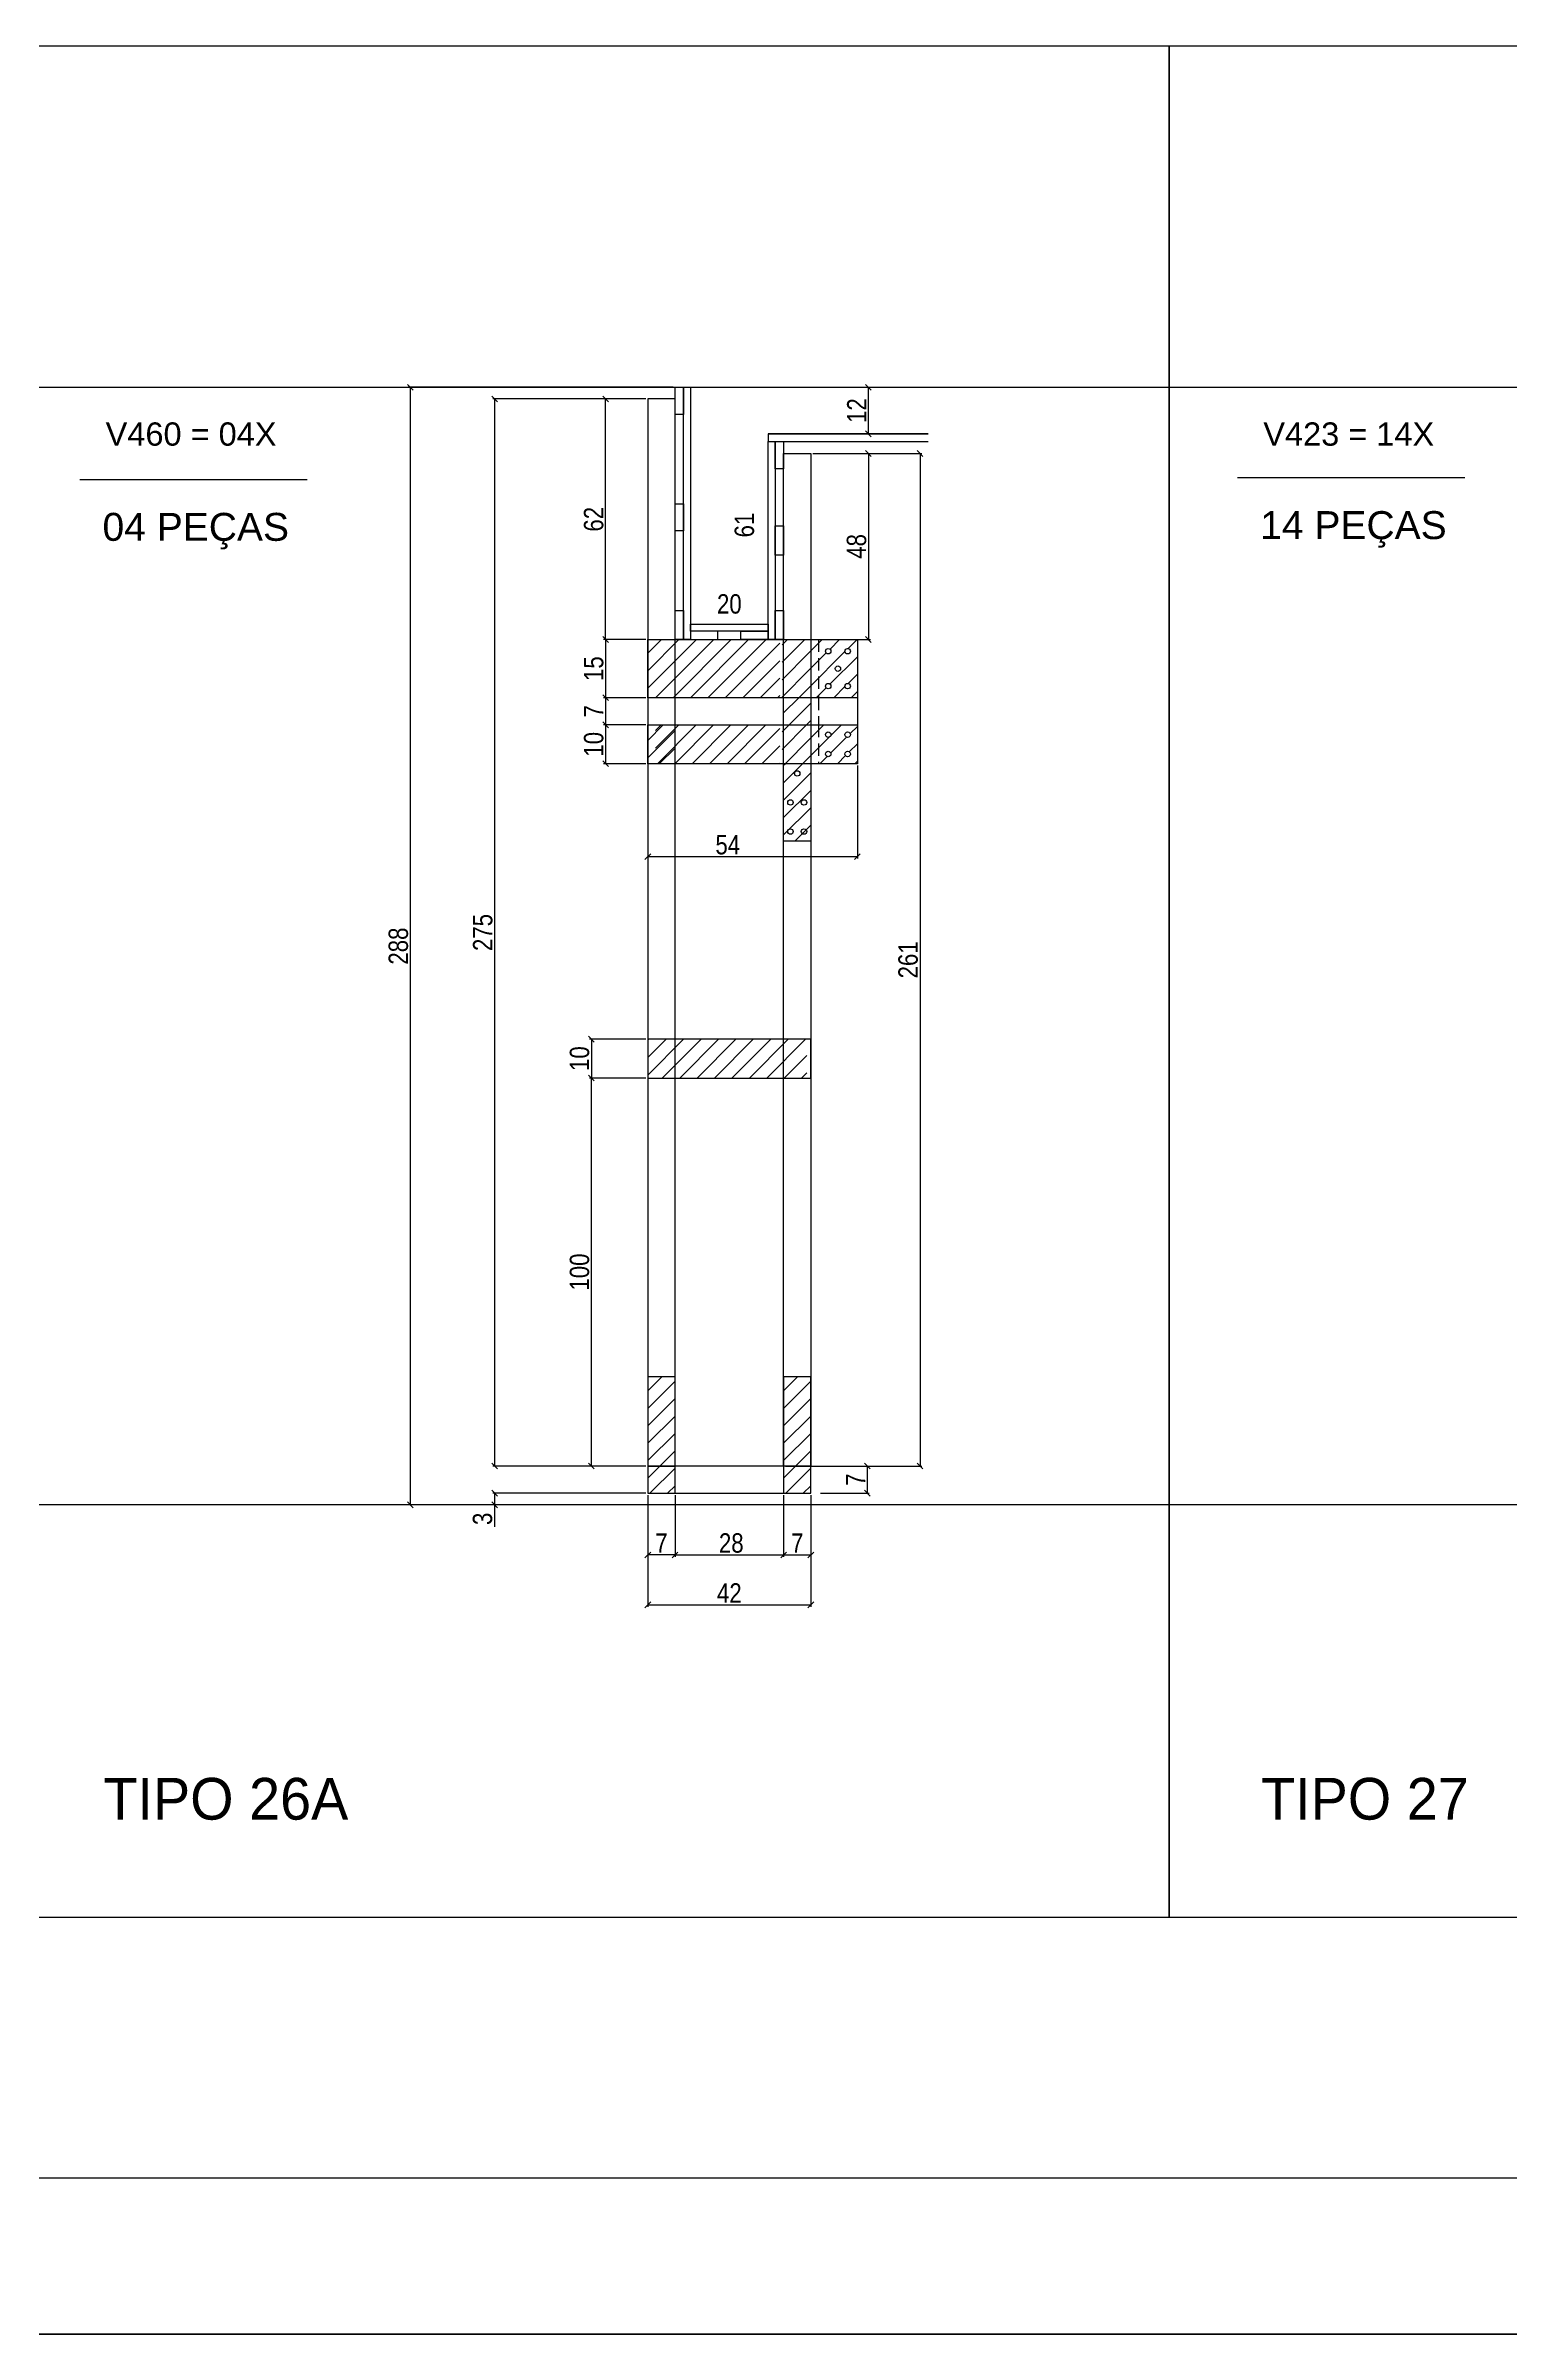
# Model space of a CAD drawing. Extents: x 17311 to 161354, y 153625 to 213544.
# Drawn here: x 19071 to 19826, y 205100 to 206280 of the extents above; entities that cross this region are included whole.
import ezdxf

# ---------------------------------------------------------------- set-up
doc = ezdxf.new("R2010")
doc.units = 0
doc.linetypes.add('DASHED2', pattern=[9.525, 6.35, -3.175])
doc.layers.get('0').update_dxf_attribs({"linetype": 'CONTINUOUS'})
doc.layers.get('DEFPOINTS').update_dxf_attribs({"linetype": 'CONTINUOUS'})
for name, color, linetype in [('8', 111, 'CONTINUOUS'), ('COTA', 241, 'CONTINUOUS'), ('detalhes', 4, 'CONTINUOUS'), ('HACHURA', 8, 'CONTINUOUS'), ('Painéis', 200, 'CONTINUOUS'), ('SARR_2.2x10', 60, 'CONTINUOUS'), ('SARR_7x7', 40, 'CONTINUOUS'), ('TIRAS REESCORAMENTO', 252, 'CONTINUOUS'), ('VIGAS', 3, 'CONTINUOUS')]:
    doc.layers.add(name, color=color, linetype=linetype)
doc.layers.add('FOLHA', color=255, linetype='CONTINUOUS', lineweight=40)
doc.layers.add('resinado', color=7, linetype='CONTINUOUS', true_color=0xff6161)
doc.styles.add('COTA TECNICA 2X', font='techl___.ttf', dxfattribs={"height": 10})
doc.styles.add('R80-50', font='arial.ttf', dxfattribs={"height": 10})
doc.styles.add('ROMAS860', font='ROMAS860.SHX', dxfattribs={"height": 8.5})
doc.dimstyles.new('SECAO', dxfattribs={"dimscale": 0.333333, "dimtxt": 5, "dimasz": 9, "dimexe": 3, "dimexo": 3, "dimgap": 3, "dimtad": 1, "dimdec": 1, "dimlfac": 0.5, "dimzin": 12, "dimdsep": 46, "dimtxsty": 'COTA TECNICA 2X', "dimblk1": 'OBLIQUE', "dimblk2": 'OBLIQUE', "dimsah": 1, "dimcen": 0.9, "dimclrd": 4, "dimclre": 4, "dimclrt": 240, "dimadec": 1, "dimazin": 3, "dimtfac": 1, "dimtdec": 1, "dimtmove": 0, "dimatfit": 3, "dimfxl": 1, "dimtolj": 1, "dimtzin": 12, "dimarcsym": 0})
pattern_1 = [(45, (-6743.916, 8432.976), (-4.49012806, 4.49012806), [])]
pattern_2 = [(45, (-6745.916, 8432.976), (-4.49012806, 4.49012806), [])]

# ---------------------------------------------------------------- blocks, each defined once
blk = doc.blocks.new('_Oblique')
at = {"color": 0, "linetype": 'ByBlock', "lineweight": -2}
blk.add_line((-0.5, -0.5), (0.5, 0.5), dxfattribs=at)
blk = doc.blocks.new('*D3482')
at = {"layer": 'DEFPOINTS', "color": 0, "transparency": 16777216}
for p in [(19381.7, 206097.8), (19302.7, 205547.8), (19381.7, 205547.8)]:
    blk.add_point(p, dxfattribs=at)
at = {"layer": 'detalhes', "color": 4, "lineweight": -2, "transparency": 16777216}
for p, q in [((19380.7, 206097.8), (19301.7, 206097.8)), ((19302.7, 206097.8), (19302.7, 205547.8)), ((19380.7, 205547.8), (19301.7, 205547.8))]:
    blk.add_line(p, q, dxfattribs=at)
at = {"layer": 'detalhes', "color": 4, "lineweight": -2, "transparency": 16777216, "xscale": 3, "yscale": 3, "zscale": 3}
for p, rotation in [((19302.7, 206097.8), 90), ((19302.7, 205547.8), 270)]:
    blk.add_blockref('_Oblique', p, dxfattribs=dict(at, rotation=rotation))
at = {"layer": 'detalhes', "color": 240, "transparency": 16777216, "insert": (19296.6, 205822.8), "char_height": 10, "attachment_point": 5, "rotation": 90, "style": 'COTA TECNICA 2X'}
blk.add_mtext('\\A1;275', dxfattribs=at)
blk = doc.blocks.new('*D3483')
at = {"layer": 'DEFPOINTS', "color": 0, "transparency": 16777216}
for p in [(19381.7, 205533.8), (19465.7, 205533.8), (19465.7, 205476.3)]:
    blk.add_point(p, dxfattribs=at)
at = {"layer": 'detalhes', "color": 4, "lineweight": -2, "transparency": 16777216}
for p, q in [((19381.7, 205532.8), (19381.7, 205475.3)), ((19465.7, 205532.8), (19465.7, 205475.3)), ((19381.7, 205476.3), (19465.7, 205476.3))]:
    blk.add_line(p, q, dxfattribs=at)
at = {"layer": 'detalhes', "color": 4, "lineweight": -2, "transparency": 16777216, "xscale": 3, "yscale": 3, "zscale": 3, "rotation": 180}
blk.add_blockref('_Oblique', (19381.7, 205476.3), dxfattribs=at)
at = {"layer": 'detalhes', "color": 4, "lineweight": -2, "transparency": 16777216, "xscale": 3, "yscale": 3, "zscale": 3}
blk.add_blockref('_Oblique', (19465.7, 205476.3), dxfattribs=at)
at = {"layer": 'detalhes', "color": 240, "transparency": 16777216, "insert": (19423.7, 205482.4), "char_height": 10, "attachment_point": 5, "style": 'COTA TECNICA 2X'}
blk.add_mtext('\\A1;42', dxfattribs=at)
blk = doc.blocks.new('*D3484')
at = {"layer": 'DEFPOINTS', "color": 0, "transparency": 16777216}
for p in [(19395.7, 205533.8), (19451.7, 205533.8), (19451.7, 205502)]:
    blk.add_point(p, dxfattribs=at)
at = {"layer": 'detalhes', "color": 4, "lineweight": -2, "transparency": 16777216}
for p, q in [((19395.7, 205532.8), (19395.7, 205501)), ((19451.7, 205532.8), (19451.7, 205501)), ((19395.7, 205502), (19451.7, 205502))]:
    blk.add_line(p, q, dxfattribs=at)
at = {"layer": 'detalhes', "color": 4, "lineweight": -2, "transparency": 16777216, "xscale": 3, "yscale": 3, "zscale": 3, "rotation": 180}
blk.add_blockref('_Oblique', (19395.7, 205502), dxfattribs=at)
at = {"layer": 'detalhes', "color": 4, "lineweight": -2, "transparency": 16777216, "xscale": 3, "yscale": 3, "zscale": 3}
blk.add_blockref('_Oblique', (19451.7, 205502), dxfattribs=at)
at = {"layer": 'detalhes', "color": 240, "transparency": 16777216, "insert": (19424.7, 205508.1), "char_height": 10, "attachment_point": 5, "style": 'COTA TECNICA 2X'}
blk.add_mtext('\\A1;28', dxfattribs=at)
blk = doc.blocks.new('*D3485')
at = {"layer": 'DEFPOINTS', "color": 0, "transparency": 16777216}
for p in [(19451.7, 205502), (19465.7, 205502), (19465.7, 205502)]:
    blk.add_point(p, dxfattribs=at)
at = {"layer": 'detalhes', "color": 4, "lineweight": -2, "transparency": 16777216}
blk.add_line((19451.7, 205502), (19465.7, 205502), dxfattribs=at)
at = {"layer": 'detalhes', "color": 4, "lineweight": -2, "transparency": 16777216, "xscale": 3, "yscale": 3, "zscale": 3, "rotation": 180}
blk.add_blockref('_Oblique', (19451.7, 205502), dxfattribs=at)
at = {"layer": 'detalhes', "color": 4, "lineweight": -2, "transparency": 16777216, "xscale": 3, "yscale": 3, "zscale": 3}
blk.add_blockref('_Oblique', (19465.7, 205502), dxfattribs=at)
at = {"layer": 'detalhes', "color": 240, "transparency": 16777216, "insert": (19458.7, 205508.1), "char_height": 10, "attachment_point": 5, "style": 'COTA TECNICA 2X'}
blk.add_mtext('\\A1;7', dxfattribs=at)
blk = doc.blocks.new('*D3486')
at = {"layer": 'DEFPOINTS', "color": 0, "transparency": 16777216}
for p in [(19381.7, 205502), (19381.7, 205502), (19395.7, 205502)]:
    blk.add_point(p, dxfattribs=at)
at = {"layer": 'detalhes', "color": 4, "lineweight": -2, "transparency": 16777216}
blk.add_line((19395.7, 205502), (19381.7, 205502), dxfattribs=at)
at = {"layer": 'detalhes', "color": 4, "lineweight": -2, "transparency": 16777216, "xscale": 3, "yscale": 3, "zscale": 3, "rotation": 180}
blk.add_blockref('_Oblique', (19381.7, 205502), dxfattribs=at)
at = {"layer": 'detalhes', "color": 4, "lineweight": -2, "transparency": 16777216, "xscale": 3, "yscale": 3, "zscale": 3}
blk.add_blockref('_Oblique', (19395.7, 205502), dxfattribs=at)
at = {"layer": 'detalhes', "color": 240, "transparency": 16777216, "insert": (19388.7, 205508.1), "char_height": 10, "attachment_point": 5, "style": 'COTA TECNICA 2X'}
blk.add_mtext('\\A1;7', dxfattribs=at)
blk = doc.blocks.new('*D3487')
at = {"layer": 'DEFPOINTS', "color": 0, "transparency": 16777216}
for p in [(19381.7, 205767.8), (19352.6, 205747.8), (19381.7, 205747.8)]:
    blk.add_point(p, dxfattribs=at)
at = {"layer": 'detalhes', "color": 4, "lineweight": -2, "transparency": 16777216}
for p, q in [((19380.7, 205767.8), (19351.6, 205767.8)), ((19352.6, 205767.8), (19352.6, 205747.8)), ((19380.7, 205747.8), (19351.6, 205747.8))]:
    blk.add_line(p, q, dxfattribs=at)
at = {"layer": 'detalhes', "color": 4, "lineweight": -2, "transparency": 16777216, "xscale": 3, "yscale": 3, "zscale": 3}
for p, rotation in [((19352.6, 205767.8), 90), ((19352.6, 205747.8), 270)]:
    blk.add_blockref('_Oblique', p, dxfattribs=dict(at, rotation=rotation))
at = {"layer": 'detalhes', "color": 240, "transparency": 16777216, "insert": (19346.5, 205757.8), "char_height": 10, "attachment_point": 5, "rotation": 90, "style": 'COTA TECNICA 2X'}
blk.add_mtext('\\A1;10', dxfattribs=at)
blk = doc.blocks.new('*D3488')
at = {"layer": 'DEFPOINTS', "color": 0, "transparency": 16777216}
for p in [(19359.9, 206097.8), (19381.7, 206097.8), (19381.7, 205973.8)]:
    blk.add_point(p, dxfattribs=at)
at = {"layer": 'detalhes', "color": 4, "lineweight": -2, "transparency": 16777216}
for p, q in [((19380.7, 206097.8), (19358.9, 206097.8)), ((19359.9, 205973.8), (19359.9, 206097.8)), ((19380.7, 205973.8), (19358.9, 205973.8))]:
    blk.add_line(p, q, dxfattribs=at)
at = {"layer": 'detalhes', "color": 4, "lineweight": -2, "transparency": 16777216, "xscale": 3, "yscale": 3, "zscale": 3}
for p, rotation in [((19359.9, 206097.8), 90), ((19359.9, 205973.8), 270)]:
    blk.add_blockref('_Oblique', p, dxfattribs=dict(at, rotation=rotation))
at = {"layer": 'detalhes', "color": 240, "transparency": 16777216, "insert": (19353.8, 206035.8), "char_height": 10, "attachment_point": 5, "rotation": 90, "style": 'COTA TECNICA 2X'}
blk.add_mtext('\\A1;62', dxfattribs=at)
blk = doc.blocks.new('*D3489')
at = {"layer": 'DEFPOINTS', "color": 0, "transparency": 16777216}
for p in [(19465.7, 206069.7), (19465.7, 205973.8), (19495.4, 205973.8)]:
    blk.add_point(p, dxfattribs=at)
at = {"layer": 'detalhes', "color": 4, "lineweight": -2, "transparency": 16777216}
for p, q in [((19466.7, 206069.7), (19496.4, 206069.7)), ((19495.4, 206069.7), (19495.4, 205973.8)), ((19466.7, 205973.8), (19496.4, 205973.8))]:
    blk.add_line(p, q, dxfattribs=at)
at = {"layer": 'detalhes', "color": 4, "lineweight": -2, "transparency": 16777216, "xscale": 3, "yscale": 3, "zscale": 3}
for p, rotation in [((19495.4, 206069.7), 90), ((19495.4, 205973.8), 270)]:
    blk.add_blockref('_Oblique', p, dxfattribs=dict(at, rotation=rotation))
at = {"layer": 'detalhes', "color": 240, "transparency": 16777216, "insert": (19489.3, 206021.8), "char_height": 10, "attachment_point": 5, "rotation": 90, "style": 'COTA TECNICA 2X'}
blk.add_mtext('\\A1;48', dxfattribs=at)
blk = doc.blocks.new('*D3490')
at = {"layer": 'DEFPOINTS', "color": 0, "transparency": 16777216}
for p in [(19395.7, 206103.8), (19259.2, 205527.8), (19381.7, 205527.8)]:
    blk.add_point(p, dxfattribs=at)
at = {"layer": 'detalhes', "color": 4, "lineweight": -2, "transparency": 16777216}
for p, q in [((19394.7, 206103.8), (19258.2, 206103.8)), ((19259.2, 206103.8), (19259.2, 205527.8)), ((19380.7, 205527.8), (19258.2, 205527.8))]:
    blk.add_line(p, q, dxfattribs=at)
at = {"layer": 'detalhes', "color": 4, "lineweight": -2, "transparency": 16777216, "xscale": 3, "yscale": 3, "zscale": 3}
for p, rotation in [((19259.2, 206103.8), 90), ((19259.2, 205527.8), 270)]:
    blk.add_blockref('_Oblique', p, dxfattribs=dict(at, rotation=rotation))
at = {"layer": 'detalhes', "color": 240, "transparency": 16777216, "insert": (19253.1, 205815.8), "char_height": 10, "attachment_point": 5, "rotation": 90, "style": 'COTA TECNICA 2X'}
blk.add_mtext('\\A1;288', dxfattribs=at)
blk = doc.blocks.new('*D3491')
at = {"layer": 'DEFPOINTS', "color": 0, "transparency": 16777216}
for p in [(19302.7, 205527.8), (19381.7, 205533.8), (19381.7, 205527.8)]:
    blk.add_point(p, dxfattribs=at)
at = {"layer": 'detalhes', "color": 4, "lineweight": -2, "transparency": 16777216}
for p, q in [((19380.7, 205533.8), (19301.7, 205533.8)), ((19380.7, 205527.8), (19301.7, 205527.8)), ((19302.7, 205533.8), (19302.7, 205527.8)), ((19302.7, 205527.8), (19302.7, 205516.4))]:
    blk.add_line(p, q, dxfattribs=at)
at = {"layer": 'detalhes', "color": 4, "lineweight": -2, "transparency": 16777216, "xscale": 3, "yscale": 3, "zscale": 3}
for p, rotation in [((19302.7, 205533.8), 90), ((19302.7, 205527.8), 270)]:
    blk.add_blockref('_Oblique', p, dxfattribs=dict(at, rotation=rotation))
at = {"layer": 'detalhes', "color": 240, "transparency": 16777216, "insert": (19296.5, 205520.6), "char_height": 10, "attachment_point": 5, "rotation": 90, "style": 'COTA TECNICA 2X'}
blk.add_mtext('\\A1;3', dxfattribs=at)
blk = doc.blocks.new('*D3492')
at = {"layer": 'DEFPOINTS', "color": 0, "transparency": 16777216}
for p in [(19430.7, 206103.8), (19437.6, 206103.8), (19430.7, 205981.8)]:
    blk.add_point(p, dxfattribs=at)
at = {"layer": 'detalhes', "color": 240, "transparency": 16777216, "insert": (19431.5, 206032.8), "char_height": 10, "attachment_point": 5, "rotation": 90, "style": 'COTA TECNICA 2X'}
blk.add_mtext('\\A1;61', dxfattribs=at)
blk = doc.blocks.new('*D3493')
at = {"layer": 'DEFPOINTS', "color": 0, "transparency": 16777216}
for p in [(19403.7, 205985.9), (19443.7, 205985.9), (19443.7, 205985.9)]:
    blk.add_point(p, dxfattribs=at)
at = {"layer": 'detalhes', "color": 240, "transparency": 16777216, "insert": (19423.7, 205992.1), "char_height": 10, "attachment_point": 5, "style": 'COTA TECNICA 2X'}
blk.add_mtext('\\A1;20', dxfattribs=at)
blk = doc.blocks.new('*D3494')
at = {"layer": 'DEFPOINTS', "color": 0, "transparency": 16777216}
for p in [(19352.6, 205747.8), (19381.7, 205747.8), (19380.7, 205547.8)]:
    blk.add_point(p, dxfattribs=at)
at = {"layer": 'detalhes', "color": 4, "lineweight": -2, "transparency": 16777216}
for p, q in [((19380.7, 205747.8), (19351.6, 205747.8)), ((19352.6, 205547.8), (19352.6, 205747.8)), ((19379.7, 205547.8), (19351.6, 205547.8))]:
    blk.add_line(p, q, dxfattribs=at)
at = {"layer": 'detalhes', "color": 4, "lineweight": -2, "transparency": 16777216, "xscale": 3, "yscale": 3, "zscale": 3}
for p, rotation in [((19352.6, 205747.8), 90), ((19352.6, 205547.8), 270)]:
    blk.add_blockref('_Oblique', p, dxfattribs=dict(at, rotation=rotation))
at = {"layer": 'detalhes', "color": 240, "transparency": 16777216, "insert": (19346.5, 205647.8), "char_height": 10, "attachment_point": 5, "rotation": 90, "style": 'COTA TECNICA 2X'}
blk.add_mtext('\\A1;100', dxfattribs=at)
blk = doc.blocks.new('*D3495')
at = {"layer": 'DEFPOINTS', "color": 0, "transparency": 16777216}
for p in [(19381.7, 205933.8), (19489.7, 205909.8), (19489.7, 205861.9)]:
    blk.add_point(p, dxfattribs=at)
at = {"layer": 'detalhes', "color": 4, "lineweight": -2, "transparency": 16777216}
for p, q in [((19381.7, 205932.8), (19381.7, 205860.9)), ((19489.7, 205908.8), (19489.7, 205860.9)), ((19381.7, 205861.9), (19489.7, 205861.9))]:
    blk.add_line(p, q, dxfattribs=at)
at = {"layer": 'detalhes', "color": 4, "lineweight": -2, "transparency": 16777216, "xscale": 3, "yscale": 3, "zscale": 3, "rotation": 180}
blk.add_blockref('_Oblique', (19381.7, 205861.9), dxfattribs=at)
at = {"layer": 'detalhes', "color": 4, "lineweight": -2, "transparency": 16777216, "xscale": 3, "yscale": 3, "zscale": 3}
blk.add_blockref('_Oblique', (19489.7, 205861.9), dxfattribs=at)
at = {"layer": 'detalhes', "color": 240, "transparency": 16777216, "insert": (19422.9, 205868), "char_height": 10, "attachment_point": 5, "style": 'COTA TECNICA 2X'}
blk.add_mtext('\\A1;54', dxfattribs=at)
blk = doc.blocks.new('*D3496')
at = {"layer": 'DEFPOINTS', "color": 0, "transparency": 16777216}
for p in [(19492.3, 206103.8), (19495.4, 206103.8), (19492.3, 206079.8)]:
    blk.add_point(p, dxfattribs=at)
at = {"layer": 'detalhes', "color": 4, "lineweight": -2, "transparency": 16777216}
for p, q in [((19493.3, 206103.8), (19496.4, 206103.8)), ((19495.4, 206079.8), (19495.4, 206103.8)), ((19493.3, 206079.8), (19496.4, 206079.8))]:
    blk.add_line(p, q, dxfattribs=at)
at = {"layer": 'detalhes', "color": 4, "lineweight": -2, "transparency": 16777216, "xscale": 3, "yscale": 3, "zscale": 3}
for p, rotation in [((19495.4, 206103.8), 90), ((19495.4, 206079.8), 270)]:
    blk.add_blockref('_Oblique', p, dxfattribs=dict(at, rotation=rotation))
at = {"layer": 'detalhes', "color": 240, "transparency": 16777216, "insert": (19489.4, 206091.8), "char_height": 10, "attachment_point": 5, "rotation": 90, "style": 'COTA TECNICA 2X'}
blk.add_mtext('\\A1;12', dxfattribs=at)
blk = doc.blocks.new('*D3497')
at = {"layer": 'DEFPOINTS', "color": 0, "transparency": 16777216}
for p in [(19466.7, 206069.7), (19466.7, 205547.8), (19522, 205547.8)]:
    blk.add_point(p, dxfattribs=at)
at = {"layer": 'detalhes', "color": 4, "lineweight": -2, "transparency": 16777216}
for p, q in [((19467.7, 206069.7), (19523, 206069.7)), ((19522, 206069.7), (19522, 205547.8)), ((19467.7, 205547.8), (19523, 205547.8))]:
    blk.add_line(p, q, dxfattribs=at)
at = {"layer": 'detalhes', "color": 4, "lineweight": -2, "transparency": 16777216, "xscale": 3, "yscale": 3, "zscale": 3}
for p, rotation in [((19522, 206069.7), 90), ((19522, 205547.8), 270)]:
    blk.add_blockref('_Oblique', p, dxfattribs=dict(at, rotation=rotation))
at = {"layer": 'detalhes', "color": 240, "transparency": 16777216, "insert": (19515.9, 205808.7), "char_height": 10, "attachment_point": 5, "rotation": 90, "style": 'COTA TECNICA 2X'}
blk.add_mtext('\\A1;261', dxfattribs=at)
blk = doc.blocks.new('*D3498')
at = {"layer": 'DEFPOINTS', "color": 0, "transparency": 16777216}
for p in [(19451.7, 205547.8), (19469.7, 205533.8), (19494.8, 205533.8)]:
    blk.add_point(p, dxfattribs=at)
at = {"layer": 'detalhes', "color": 4, "lineweight": -2, "transparency": 16777216}
for p, q in [((19452.7, 205547.8), (19495.8, 205547.8)), ((19494.8, 205547.8), (19494.8, 205533.8)), ((19470.7, 205533.8), (19495.8, 205533.8))]:
    blk.add_line(p, q, dxfattribs=at)
at = {"layer": 'detalhes', "color": 4, "lineweight": -2, "transparency": 16777216, "xscale": 3, "yscale": 3, "zscale": 3}
for p, rotation in [((19494.8, 205547.8), 90), ((19494.8, 205533.8), 270)]:
    blk.add_blockref('_Oblique', p, dxfattribs=dict(at, rotation=rotation))
at = {"layer": 'detalhes', "color": 240, "transparency": 16777216, "insert": (19488.8, 205540.8), "char_height": 10, "attachment_point": 5, "rotation": 90, "style": 'COTA TECNICA 2X'}
blk.add_mtext('\\A1;7', dxfattribs=at)
blk = doc.blocks.new('*D3479')
at = {"layer": 'DEFPOINTS', "color": 0, "transparency": 16777216}
for p in [(19381.7, 205973.8), (19359.9, 205943.8), (19381.7, 205943.8)]:
    blk.add_point(p, dxfattribs=at)
at = {"layer": 'detalhes', "color": 4, "lineweight": -2, "transparency": 16777216}
for p, q in [((19380.7, 205973.8), (19358.9, 205973.8)), ((19359.9, 205973.8), (19359.9, 205943.8)), ((19380.7, 205943.8), (19358.9, 205943.8))]:
    blk.add_line(p, q, dxfattribs=at)
at = {"layer": 'detalhes', "color": 4, "lineweight": -2, "transparency": 16777216, "xscale": 3, "yscale": 3, "zscale": 3}
for p, rotation in [((19359.9, 205973.8), 90), ((19359.9, 205943.8), 270)]:
    blk.add_blockref('_Oblique', p, dxfattribs=dict(at, rotation=rotation))
at = {"layer": 'detalhes', "color": 240, "transparency": 16777216, "insert": (19353.8, 205958.8), "char_height": 10, "attachment_point": 5, "rotation": 90, "style": 'COTA TECNICA 2X'}
blk.add_mtext('\\A1;15', dxfattribs=at)
blk = doc.blocks.new('*D3480')
at = {"layer": 'DEFPOINTS', "color": 0, "transparency": 16777216}
for p in [(19381.7, 205929.8), (19359.9, 205909.8), (19381.7, 205909.8)]:
    blk.add_point(p, dxfattribs=at)
at = {"layer": 'detalhes', "color": 4, "lineweight": -2, "transparency": 16777216}
for p, q in [((19380.7, 205929.8), (19358.9, 205929.8)), ((19359.9, 205929.8), (19359.9, 205909.8)), ((19380.7, 205909.8), (19358.9, 205909.8))]:
    blk.add_line(p, q, dxfattribs=at)
at = {"layer": 'detalhes', "color": 4, "lineweight": -2, "transparency": 16777216, "xscale": 3, "yscale": 3, "zscale": 3}
for p, rotation in [((19359.9, 205929.8), 90), ((19359.9, 205909.8), 270)]:
    blk.add_blockref('_Oblique', p, dxfattribs=dict(at, rotation=rotation))
at = {"layer": 'detalhes', "color": 240, "transparency": 16777216, "insert": (19353.8, 205919.8), "char_height": 10, "attachment_point": 5, "rotation": 90, "style": 'COTA TECNICA 2X'}
blk.add_mtext('\\A1;10', dxfattribs=at)
blk = doc.blocks.new('*D3481')
at = {"layer": 'DEFPOINTS', "color": 0, "transparency": 16777216}
for p in [(19381.7, 205943.8), (19359.9, 205929.8), (19381.7, 205929.8)]:
    blk.add_point(p, dxfattribs=at)
at = {"layer": 'detalhes', "color": 4, "lineweight": -2, "transparency": 16777216}
for p, q in [((19380.7, 205943.8), (19358.9, 205943.8)), ((19359.9, 205943.8), (19359.9, 205929.8)), ((19380.7, 205929.8), (19358.9, 205929.8))]:
    blk.add_line(p, q, dxfattribs=at)
at = {"layer": 'detalhes', "color": 4, "lineweight": -2, "transparency": 16777216, "xscale": 3, "yscale": 3, "zscale": 3}
for p, rotation in [((19359.9, 205943.8), 90), ((19359.9, 205929.8), 270)]:
    blk.add_blockref('_Oblique', p, dxfattribs=dict(at, rotation=rotation))
at = {"layer": 'detalhes', "color": 240, "transparency": 16777216, "insert": (19353.8, 205936.8), "char_height": 10, "attachment_point": 5, "rotation": 90, "style": 'COTA TECNICA 2X'}
blk.add_mtext('\\A1;7', dxfattribs=at)

msp = doc.modelspace()

# ---------------------------------------------------------------- hatches: boundary and pattern name
at = {"layer": 'COTA'}
h = msp.add_hatch(dxfattribs=at)
h.set_pattern_fill('ANSI31', color=256, scale=2, style=0)
h.set_pattern_definition(pattern_2)
h.paths.add_polyline_path([(19449.69, 205973.79), (19381.69, 205973.79), (19381.69, 205943.79), (19449.69, 205943.79)])
h = msp.add_hatch(dxfattribs=at)
h.set_pattern_fill('ANSI31', color=256, scale=2, style=0)
h.set_pattern_definition(pattern_1)
h.paths.add_polyline_path([(19464.89, 205973.79), (19450.89, 205973.79), (19450.89, 205943.79), (19464.89, 205943.79)])
h = msp.add_hatch(dxfattribs=at)
h.set_pattern_fill('ANSI31', color=256, scale=2, style=0)
h.set_pattern_definition(pattern_1)
h.paths.add_polyline_path([(19489.69, 205973.79), (19464.89, 205973.79), (19464.89, 205943.79), (19489.69, 205943.79)])
h.paths.add_polyline_path([(19476.09, 205949.79, -1), (19473.29, 205949.79, -1)], flags=16)
h.paths.add_polyline_path([(19478.29, 205958.79, -1), (19481.09, 205958.79, -1)], flags=16)
h.paths.add_polyline_path([(19473.29, 205967.79, -1), (19476.09, 205967.79, -1)], flags=16)
h.paths.add_polyline_path([(19486.09, 205949.79, -1), (19483.29, 205949.79, -1)], flags=16)
h.paths.add_polyline_path([(19483.29, 205967.79, -1), (19486.09, 205967.79, -1)], flags=16)
h = msp.add_hatch(dxfattribs=at)
h.set_pattern_fill('ANSI31', color=256, scale=2, style=0)
h.set_pattern_definition(pattern_1)
h.paths.add_polyline_path([(19451.69, 205943.79), (19451.69, 205929.79), (19465.69, 205929.79), (19465.69, 205943.79)])
h = msp.add_hatch(dxfattribs=at)
h.set_pattern_fill('ANSI31', color=256, scale=2, style=0)
h.set_pattern_definition(pattern_2)
h.paths.add_polyline_path([(19395.69, 205929.79), (19381.69, 205929.79), (19381.69, 205909.79), (19395.69, 205909.79)])
h = msp.add_hatch(dxfattribs=at)
h.set_pattern_fill('ANSI31', color=256, scale=2, style=0)
h.set_pattern_definition([(45, (-6755.916, 8432.976), (-4.49012806, 4.49012806), [])])
h.paths.add_polyline_path([(19449.69, 205929.79), (19385.69, 205929.79), (19385.69, 205909.79), (19449.69, 205909.79)])
h = msp.add_hatch(dxfattribs=at)
h.set_pattern_fill('ANSI31', color=256, scale=2, style=0)
h.set_pattern_definition(pattern_1)
h.paths.add_polyline_path([(19464.89, 205929.79), (19450.89, 205929.79), (19450.89, 205909.79), (19464.89, 205909.79)])
h = msp.add_hatch(dxfattribs=at)
h.set_pattern_fill('ANSI31', color=256, scale=2, style=0)
h.set_pattern_definition(pattern_1)
h.paths.add_polyline_path([(19489.69, 205929.79), (19464.89, 205929.79), (19464.89, 205909.79), (19489.69, 205909.79)])
h.paths.add_polyline_path([(19473.29, 205924.79, -1), (19476.09, 205924.79, -1)], flags=16)
h.paths.add_polyline_path([(19476.09, 205914.79, -1), (19473.29, 205914.79, -1)], flags=16)
h.paths.add_polyline_path([(19483.29, 205924.79, -1), (19486.09, 205924.79, -1)], flags=16)
h.paths.add_polyline_path([(19486.09, 205914.79, -1), (19483.29, 205914.79, -1)], flags=16)
h = msp.add_hatch(dxfattribs=at)
h.set_pattern_fill('ANSI31', color=256, scale=2, style=0)
h.set_pattern_definition(pattern_1)
h.paths.add_polyline_path([(19451.69, 205869.85), (19465.69, 205869.85), (19465.69, 205909.79), (19451.69, 205909.79)])
h = msp.add_hatch(dxfattribs=at)
h.set_pattern_fill('ANSI31', color=256, scale=2, style=0)
h.set_pattern_definition([(45, (-6755.916, 8474.976), (-4.49012806, 4.49012806), [])])
h.paths.add_polyline_path([(19463.69, 205767.77), (19381.69, 205767.77), (19381.69, 205747.77), (19463.69, 205747.77)])
h = msp.add_hatch(dxfattribs=at)
h.set_pattern_fill('ANSI31', color=256, scale=2, style=0)
h.set_pattern_definition([(45, (-462.5307, 199724.561), (-4.490128, 4.490128), [])])
h.paths.add_polyline_path([(19381.69, 205533.75), (19395.69, 205533.75), (19395.69, 205593.75), (19381.69, 205593.75)])
h = msp.add_hatch(dxfattribs=at)
h.set_pattern_fill('ANSI31', color=256, scale=2, style=0)
h.set_pattern_definition([(45, (-392.5307, 199724.561), (-4.490128, 4.490128), [])])
h.paths.add_polyline_path([(19451.69, 205533.75), (19465.69, 205533.75), (19465.69, 205593.75), (19451.69, 205593.75)])

# ---------------------------------------------------------------- linework, layer by layer
at = {"linetype": 'Continuous'}
msp.add_line((19489.69, 205943.79), (19489.69, 205929.79), dxfattribs=at)
msp.add_line((19465.69, 205869.85), (19451.69, 205869.85))
at = {"color": 30}
msp.add_line((24239.28, 205180.82), (17511.8, 205180.82), dxfattribs=at)
at = {"linetype": 'Continuous'}
msp.add_lwpolyline([(19403.69, 205533.75), (19465.69, 205533.75), (19465.69, 205547.75), (19381.69, 205547.75), (19381.69, 205533.75), (19403.69, 205533.75)], dxfattribs=at)
for centre in [(19474.69, 205967.79), (19484.69, 205967.79), (19474.69, 205949.79), (19479.69, 205958.79), (19484.69, 205949.79), (19474.69, 205924.79), (19474.69, 205914.79), (19484.69, 205924.79), (19484.69, 205914.79), (19458.69, 205904.79), (19455.19, 205889.82), (19462.19, 205889.82), (19455.19, 205874.85), (19462.19, 205874.85)]:
    msp.add_circle(centre, 1.4)
at = {"layer": '8', "color": 5, "linetype": 'Continuous'}
for points in [[(19650.53, 205315.05), (19053.72, 205315.05), (19053.72, 206279.83), (19650.53, 206279.83)], [(20247.34, 205315.05), (19650.53, 205315.05), (19650.53, 206279.83), (20247.34, 206279.83)]]:
    msp.add_lwpolyline(points, close=True, dxfattribs=at)
at = {"layer": 'COTA', "linetype": 'DASHED2'}
for p, q in [((19469.69, 205973.79), (19469.69, 205943.79)), ((19469.69, 205943.79), (19469.69, 205929.79)), ((19469.69, 205929.79), (19469.69, 205909.79))]:
    msp.add_line(p, q, dxfattribs=at)
at = {"layer": 'FOLHA'}
msp.add_line((24319.75, 205100.34), (17310.62, 205100.34), dxfattribs=at)
at = {"layer": 'HACHURA', "color": 7}
for p, q in [((19685.68, 206057.26), (19802.84, 206057.26)), ((19088.87, 206056.37), (19206.03, 206056.37))]:
    msp.add_line(p, q, dxfattribs=at)
at = {"layer": 'Painéis'}
msp.add_lwpolyline([(19381.69, 205747.77), (19465.69, 205747.77), (19465.69, 205767.77), (19381.69, 205767.77), (19381.69, 205747.77)], dxfattribs=at)
for points in [[(19381.69, 205533.75), (19395.69, 205533.75), (19395.69, 205593.75), (19381.69, 205593.75)], [(19451.69, 205533.75), (19465.69, 205533.75), (19465.69, 205593.75), (19451.69, 205593.75)]]:
    msp.add_lwpolyline(points, close=True, dxfattribs=at)
at = {"layer": 'resinado'}
msp.add_line((19443.69, 206079.84), (19526.17, 206079.84), dxfattribs=at)
at = {"layer": 'SARR_2.2x10', "linetype": 'Continuous'}
for points in [[(19489.69, 205943.79), (19381.69, 205943.79), (19381.69, 205973.79), (19489.69, 205973.79)], [(19489.69, 205909.79), (19381.69, 205909.79), (19381.69, 205929.79), (19489.69, 205929.79)]]:
    msp.add_lwpolyline(points, close=True, dxfattribs=at)
at = {"layer": 'SARR_7x7', "linetype": 'Continuous'}
for points in [[(19381.69, 205547.75), (19395.69, 205547.75), (19395.69, 206097.84), (19381.69, 206097.84)], [(19465.69, 205547.75), (19451.69, 205547.75), (19451.69, 206069.72), (19465.69, 206069.72)]]:
    msp.add_lwpolyline(points, close=True, dxfattribs=at)
at = {"layer": 'TIRAS REESCORAMENTO', "linetype": 'ByBlock'}
for p, q in [((22634.59, 206103.75), (17860.1, 206103.75)), ((19403.69, 206103.84), (19526.65, 206103.84)), ((19443.69, 206075.84), (19526.17, 206075.84)), ((22634.59, 205527.75), (17860.1, 205527.75))]:
    msp.add_line(p, q, dxfattribs=at)
for points in [[(19395.69, 206103.84), (19400.09, 206103.84), (19400.09, 206089.84), (19395.69, 206089.84)], [(19447.29, 206075.84), (19451.69, 206075.84), (19451.69, 206061.84), (19447.29, 206061.84)], [(19395.69, 206043.82), (19400.09, 206043.82), (19400.09, 206029.82), (19395.69, 206029.82)], [(19447.29, 206032.32), (19451.69, 206032.32), (19451.69, 206017.32), (19447.29, 206017.32)], [(19395.69, 205988.79), (19400.09, 205988.79), (19400.09, 205973.79), (19395.69, 205973.79)], [(19447.29, 205988.79), (19451.69, 205988.79), (19451.69, 205973.79), (19447.29, 205973.79)], [(19443.69, 205978.19), (19403.69, 205978.19), (19403.69, 205981.79), (19443.69, 205981.79)], [(19417.69, 205973.79), (19417.69, 205978.19), (19403.69, 205978.19), (19403.69, 205973.79)], [(19429.65, 205973.79), (19429.65, 205978.19), (19443.69, 205978.19), (19443.69, 205973.79)]]:
    msp.add_lwpolyline(points, close=True, dxfattribs=at)
for points in [[(19403.69, 205973.79), (19400.09, 205973.79), (19400.09, 206103.84), (19403.69, 206103.84), (19403.69, 205973.79)], [(19526.17, 206079.84), (19443.69, 206079.84), (19443.69, 206075.84), (19526.17, 206075.84)], [(19447.29, 205973.79), (19443.69, 205973.79), (19443.69, 206075.84), (19447.29, 206075.84), (19447.29, 205973.79)]]:
    msp.add_lwpolyline(points, dxfattribs=at)

# ---------------------------------------------------------------- texts
at = {"linetype": 'Continuous', "style": 'ROMAS860'}
for s, p in [('TIPO 26A', (19101.01, 205365.57)), ('TIPO 27', (19697.82, 205365.57))]:
    msp.add_text(s, height=21.505, dxfattribs=at).set_placement(p)
at = {"layer": 'VIGAS', "color": 7, "attachment_point": 1, "style": 'R80-50'}
for s, width, insert, char_height in [('V460 = 04X', 124.324, (19102.17, 206085.72), 12), ('V423 = 14X', 124.324, (19698.99, 206085.72), 12), ('04 PEÇAS', 162.221, (19100.55, 206039.08), 14.4), ('14 PEÇAS', 162.221, (19697.36, 206039.97), 14.4)]:
    msp.add_mtext_dynamic_manual_height_columns(s, width=width, gutter_width=50, heights=[0], dxfattribs=dict(at, insert=insert, char_height=char_height))

# ---------------------------------------------------------------- dimensions: what is measured, and where the dimension line sits
at = {"layer": 'detalhes', "color": 3}
for base, p1, p2, picture, middle in [((19259.22, 205527.75), (19395.69, 206103.84), (19381.69, 205527.75), '*D3490', (19253.13, 205815.8)), ((19495.44, 206103.84), (19492.29, 206079.84), (19492.29, 206103.84), '*D3496', (19489.38, 206091.84)), ((19302.73, 205547.75), (19381.69, 206097.84), (19381.69, 205547.75), '*D3482', (19296.62, 205822.8)), ((19359.92, 206097.84), (19381.69, 205973.79), (19381.69, 206097.84), '*D3488', (19353.82, 206035.82)), ((19495.44, 205973.79), (19465.69, 206069.72), (19465.69, 205973.79), '*D3489', (19489.35, 206021.76)), ((19521.98, 205547.75), (19466.69, 206069.72), (19466.69, 205547.75), '*D3497', (19515.88, 205808.74)), ((19359.92, 205943.79), (19381.69, 205973.79), (19381.69, 205943.79), '*D3479', (19353.81, 205958.79)), ((19359.92, 205929.79), (19381.69, 205943.79), (19381.69, 205929.79), '*D3481', (19353.85, 205936.79)), ((19359.92, 205909.79), (19381.69, 205929.79), (19381.69, 205909.79), '*D3480', (19353.82, 205919.79)), ((19352.59, 205747.77), (19381.69, 205767.77), (19381.69, 205747.77), '*D3487', (19346.49, 205757.77)), ((19352.59, 205747.77), (19380.69, 205547.75), (19381.69, 205747.77), '*D3494', (19346.49, 205647.76)), ((19494.84, 205533.75), (19451.69, 205547.75), (19469.74, 205533.75), '*D3498', (19488.76, 205540.75)), ((19302.73, 205527.75), (19381.69, 205533.75), (19381.69, 205527.75), '*D3491', (19296.51, 205520.59))]:
    dim = msp.add_linear_dim(base=base, p1=p1, p2=p2, angle=90, dimstyle='SECAO', dxfattribs=at)
    dim.commit()
    dim.dimension.update_dxf_attribs({"geometry": picture, "text_midpoint": middle})
dim = msp.add_linear_dim(base=(19437.58, 206103.84), p1=(19430.73, 205981.79), p2=(19430.73, 206103.84), angle=90, dimstyle='SECAO', override={"dimse1": 1, "dimse2": 1, "dimsd1": 1, "dimsd2": 1}, dxfattribs=at)
dim.commit()
dim.dimension.update_dxf_attribs({"geometry": '*D3492', "text_midpoint": (19437.58, 206032.82), "dimtype": 160})
dim = msp.add_linear_dim(base=(19443.69, 205985.95), p1=(19403.69, 205985.95), p2=(19443.69, 205985.95), dimstyle='SECAO', override={"dimse1": 1, "dimse2": 1, "dimsd1": 1, "dimsd2": 1}, dxfattribs=at)
dim.commit()
dim.dimension.update_dxf_attribs({"geometry": '*D3493', "text_midpoint": (19423.69, 205992.05)})
for base, p1, p2, picture, middle in [((19489.69, 205861.87), (19381.69, 205933.79), (19489.69, 205909.79), '*D3495', (19422.87, 205861.87)), ((19465.69, 205476.3), (19381.69, 205533.75), (19465.69, 205533.75), '*D3483', (19423.69, 205476.3)), ((19451.69, 205502.01), (19395.69, 205533.75), (19451.69, 205533.75), '*D3484', (19424.69, 205502.01)), ((19465.69, 205502.01), (19451.69, 205502.01), (19465.69, 205502.01), '*D3485', (19458.69, 205502.01))]:
    dim = msp.add_linear_dim(base=base, p1=p1, p2=p2, dimstyle='SECAO', dxfattribs=at)
    dim.commit()
    dim.dimension.update_dxf_attribs({"geometry": picture, "text_midpoint": middle, "dimtype": 160})
dim = msp.add_linear_dim(base=(19381.69, 205502.01), p1=(19395.69, 205502.01), p2=(19381.69, 205502.01), dimstyle='SECAO', dxfattribs=at)
dim.commit()
dim.dimension.update_dxf_attribs({"geometry": '*D3486', "text_midpoint": (19388.69, 205508.09)})

doc.saveas('drawing.dxf')
